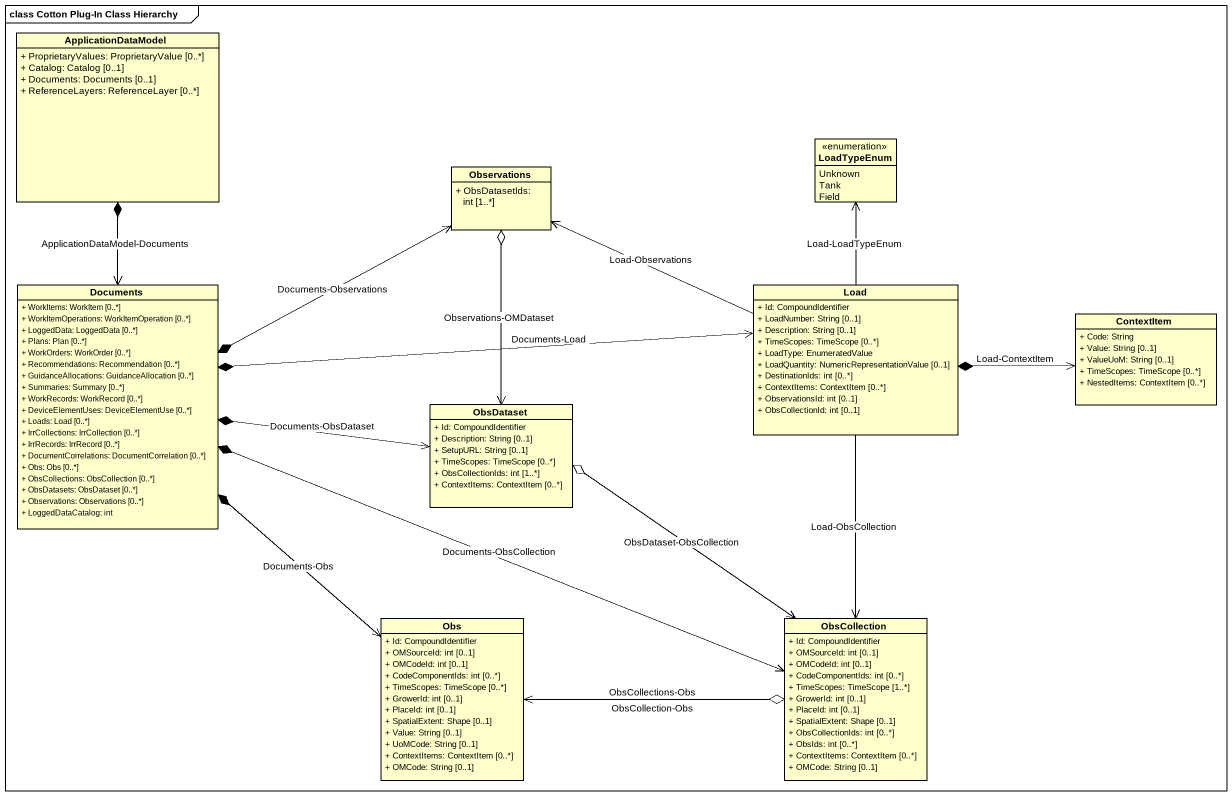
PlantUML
@startuml
mainframe class Cotton Plug-In Class Hierarchy
hide circle
hide empty members
skinparam classAttributeIconSize 0
class ApplicationDataModel {
  + ProprietaryValues: ProprietaryValue [0..*]
  + Catalog: Catalog [0..1]
  + Documents: Documents [0..1]
  + ReferenceLayers: ReferenceLayer [0..*]
}
enum LoadTypeEnum {
  Unknown
  Tank
  Field
}
class Observations {
  + ObsDatasetIds: int [1..*]
}
class Documents {
  + WorkItems: WorkItem [0..*]
  + WorkItemOperations: WorkItemOperation [0..*]
  + LoggedData: LoggedData [0..*]
  + Plans: Plan [0..*]
  + WorkOrders: WorkOrder [0..*]
  + Recommendations: Recommendation [0..*]
  + GuidanceAllocations: GuidanceAllocation [0..*]
  + Summaries: Summary [0..*]
  + WorkRecords: WorkRecord [0..*]
  + DeviceElementUses: DeviceElementUse [0..*]
  + Loads: Load [0..*]
  + IrrCollections: IrrCollection [0..*]
  + IrrRecords: IrrRecord [0..*]
  + DocumentCorrelations: DocumentCorrelation [0..*]
  + Obs: Obs [0..*]
  + ObsCollections: ObsCollection [0..*]
  + ObsDatasets: ObsDataset [0..*]
  + Observations: Observations [0..*]
  + LoggedDataCatalog: int
}
class Load {
  + Id: CompoundIdentifier
  + LoadNumber: String [0..1]
  + Description: String [0..1]
  + TimeScopes: TimeScope [0..*]
  + LoadType: EnumeratedValue
  + LoadQuantity: NumericRepresentationValue [0..1]
  + DestinationIds: int [0..*]
  + ContextItems: ContextItem [0..*]
  + ObservationsId: int [0..1]
  + ObsCollectionId: int [0..1]
}
class ContextItem {
  + Code: String
  + Value: String [0..1]
  + ValueUoM: String [0..1]
  + TimeScopes: TimeScope [0..*]
  + NestedItems: ContextItem [0..*]
}
class ObsDataset {
  + Id: CompoundIdentifier
  + Description: String [0..1]
  + SetupURL: String [0..1]
  + TimeScopes: TimeScope [0..*]
  + ObsCollectionIds: int [1..*]
  + ContextItems: ContextItem [0..*]
}
class Obs {
  + Id: CompoundIdentifier
  + OMSourceId: int [0..1]
  + OMCodeId: int [0..1]
  + CodeComponentIds: int [0..*]
  + TimeScopes: TimeScope [0..*]
  + GrowerId: int [0..1]
  + PlaceId: int [0..1]
  + SpatialExtent: Shape [0..1]
  + Value: String [0..1]
  + UoMCode: String [0..1]
  + ContextItems: ContextItem [0..*]
  + OMCode: String [0..1]
}
class ObsCollection {
  + Id: CompoundIdentifier
  + OMSourceId: int [0..1]
  + OMCodeId: int [0..1]
  + CodeComponentIds: int [0..*]
  + TimeScopes: TimeScope [1..*]
  + GrowerId: int [0..1]
  + PlaceId: int [0..1]
  + SpatialExtent: Shape [0..1]
  + ObsCollectionIds: int [0..*]
  + ObsIds: int [0..*]
  + ContextItems: ContextItem [0..*]
  + OMCode: String [0..1]
}
LoadTypeEnum <-- Load : Load-LoadTypeEnum
Observations <-left-* Documents : Documents-Observations
Observations <-right- Load : Load-Observations
Documents <-up-* ApplicationDataModel : ApplicationDataModel-Documents
Load <-left-* Documents : Documents-Load
ContextItem <-left-* Load : Load-ContextItem
ObsDataset <-up-o Observations : Observations-OMDataset
ObsDataset <-left-* Documents : Documents-ObsDataset
Obs <-up-* Documents : Documents-Obs
Obs <-right-o ObsCollection : ObsCollections-Obs
Obs <-right-o ObsCollection : ObsCollection-Obs
ObsCollection <-left-* Documents : Documents-ObsCollection
ObsCollection <-up- Load : Load-ObsCollection
ObsCollection <-up-o ObsDataset : ObsDataset-ObsCollection
@enduml
